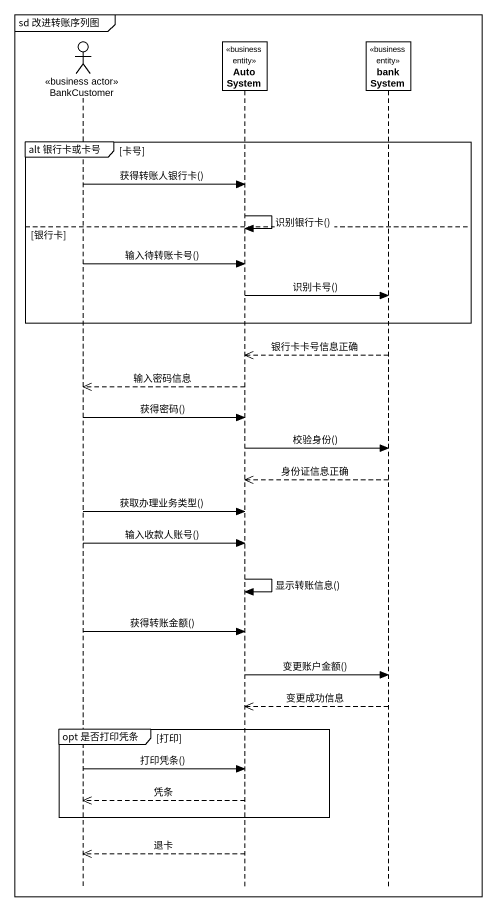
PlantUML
@startuml
mainframe sd 改进转账序列图
hide footbox
actor BankCustomer <<business actor>>
participant AutoSystem <<business entity>>
participant bankSystem <<business entity>>

group alt 银行卡或卡号 [卡号]
  BankCustomer -> AutoSystem : 获得转账人银行卡()
  AutoSystem -> AutoSystem : 识别银行卡()
else 银行卡
  BankCustomer -> AutoSystem : 输入待转账卡号()
  AutoSystem -> bankSystem : 识别卡号()
end
bankSystem -->> AutoSystem : 银行卡卡号信息正确
AutoSystem -->> BankCustomer : 输入密码信息
BankCustomer -> AutoSystem : 获得密码()
AutoSystem -> bankSystem : 校验身份()
bankSystem -->> AutoSystem : 身份证信息正确
BankCustomer -> AutoSystem : 获取办理业务类型()
BankCustomer -> AutoSystem : 输入收款人账号()
AutoSystem -> AutoSystem : 显示转账信息()
BankCustomer -> AutoSystem : 获得转账金额()
AutoSystem -> bankSystem : 变更账户金额()
bankSystem -->> AutoSystem : 变更成功信息
group opt 是否打印凭条 [打印]
  BankCustomer -> AutoSystem : 打印凭条()
  AutoSystem -->> BankCustomer : 凭条
end
AutoSystem -->> BankCustomer : 退卡
@enduml
